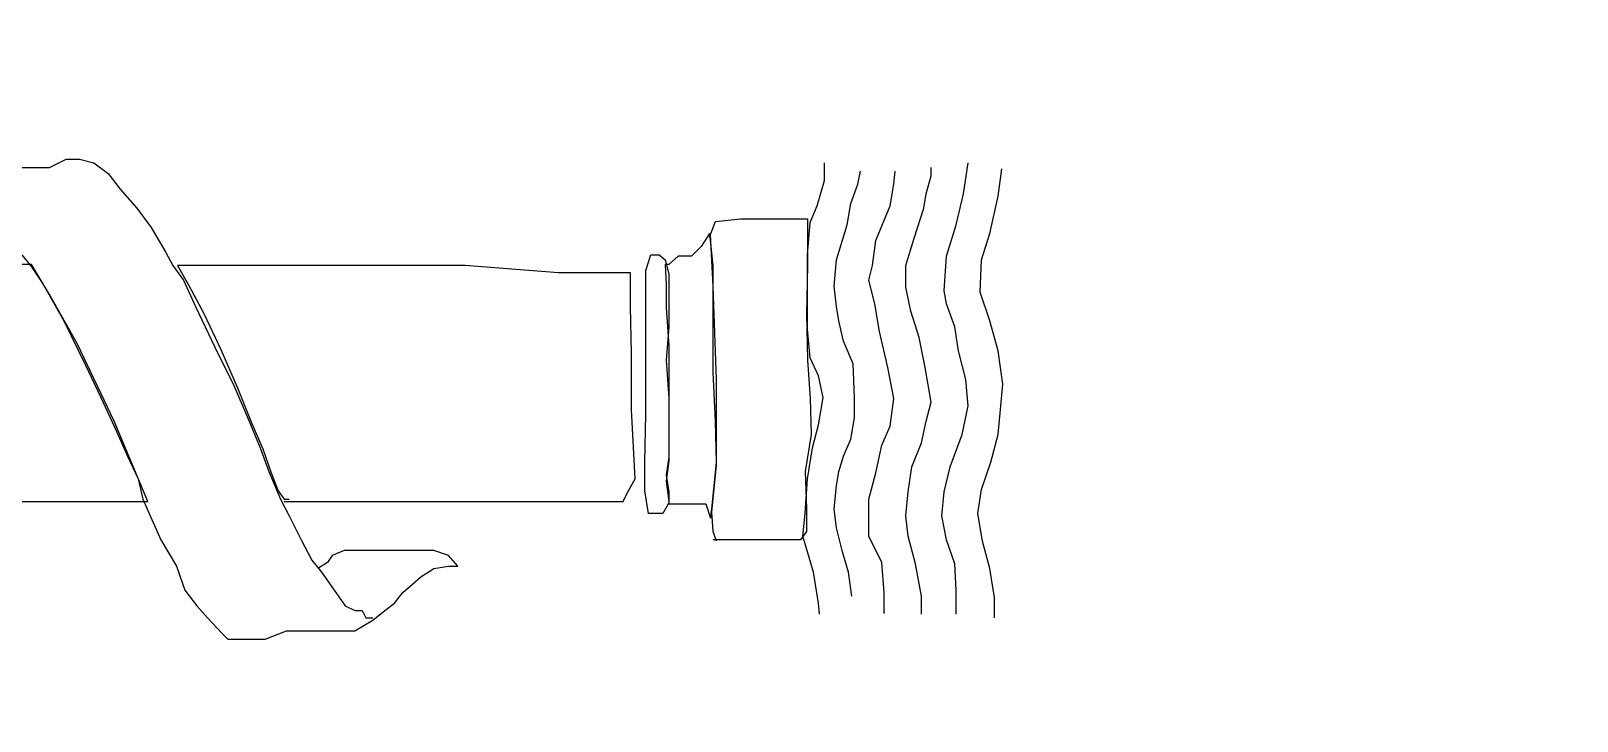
# Model space of a CAD drawing. Extents: x 729854 to 730444, y 4373781 to 4374808.
# Drawn here: x 729892.02 to 729904.92, y 4374630.28 to 4374636.04 of the extents above; entities that cross this region are included whole.
import ezdxf

# ---------------------------------------------------------------- set-up
doc = ezdxf.new("R2010")
doc.units = 0
doc.layers.get('0').update_dxf_attribs({"linetype": 'CONTINUOUS'})

msp = doc.modelspace()

# ---------------------------------------------------------------- linework, layer by layer
at = {"color": 0, "linetype": 'CONTINUOUS'}
for p, q in [((729892.17, 4374634.9), (729892.31, 4374634.97)), ((729892.17, 4374634.9), (729892.31, 4374634.97)), ((729892.31, 4374634.97), (729892.42, 4374634.97)), ((729892.31, 4374634.97), (729892.42, 4374634.97)), ((729892.42, 4374634.97), (729892.54, 4374634.94)), ((729892.42, 4374634.97), (729892.54, 4374634.94)), ((729892.54, 4374634.94), (729892.66, 4374634.85)), ((729892.54, 4374634.94), (729892.66, 4374634.85)), ((729898.64, 4374634.79), (729898.64, 4374634.94)), ((729898.64, 4374634.79), (729898.64, 4374634.94)), ((729899.8, 4374634.68), (729899.84, 4374634.94)), ((729899.8, 4374634.68), (729899.84, 4374634.94)), ((729891.92, 4374634.9), (729892.02, 4374634.9)), ((729891.92, 4374634.9), (729892.02, 4374634.9)), ((729892.02, 4374634.9), (729892.17, 4374634.9)), ((729892.02, 4374634.9), (729892.17, 4374634.9)), ((729892.66, 4374634.85), (729892.76, 4374634.72)), ((729892.66, 4374634.85), (729892.76, 4374634.72)), ((729898.58, 4374634.58), (729898.64, 4374634.79)), ((729898.58, 4374634.58), (729898.64, 4374634.79)), ((729898.92, 4374634.76), (729898.94, 4374634.87)), ((729898.92, 4374634.76), (729898.94, 4374634.87)), ((729899.22, 4374634.76), (729899.23, 4374634.87)), ((729899.22, 4374634.76), (729899.23, 4374634.87)), ((729899.49, 4374634.68), (729899.53, 4374634.83)), ((729899.49, 4374634.68), (729899.53, 4374634.83)), ((729899.53, 4374634.83), (729899.53, 4374634.9)), ((729899.53, 4374634.83), (729899.53, 4374634.9)), ((729900.09, 4374634.66), (729900.12, 4374634.89)), ((729900.09, 4374634.66), (729900.12, 4374634.89)), ((729892.76, 4374634.72), (729892.9, 4374634.56)), ((729892.76, 4374634.72), (729892.9, 4374634.56)), ((729898.86, 4374634.6), (729898.92, 4374634.76)), ((729898.86, 4374634.6), (729898.92, 4374634.76)), ((729899.19, 4374634.58), (729899.22, 4374634.76)), ((729899.19, 4374634.58), (729899.22, 4374634.76)), ((729899.47, 4374634.56), (729899.49, 4374634.68)), ((729899.47, 4374634.56), (729899.49, 4374634.68)), ((729899.74, 4374634.42), (729899.8, 4374634.68)), ((729899.74, 4374634.42), (729899.8, 4374634.68)), ((729900.02, 4374634.35), (729900.09, 4374634.66)), ((729900.02, 4374634.35), (729900.09, 4374634.66)), ((729892.9, 4374634.56), (729893.02, 4374634.4)), ((729892.9, 4374634.56), (729893.02, 4374634.4)), ((729898.52, 4374634.44), (729898.58, 4374634.58)), ((729898.52, 4374634.44), (729898.58, 4374634.58)), ((729898.83, 4374634.42), (729898.86, 4374634.6)), ((729898.83, 4374634.42), (729898.86, 4374634.6)), ((729899.07, 4374634.29), (729899.19, 4374634.58)), ((729899.07, 4374634.29), (729899.19, 4374634.58)), ((729899.39, 4374634.31), (729899.47, 4374634.56)), ((729899.39, 4374634.31), (729899.47, 4374634.56)), ((729893.02, 4374634.4), (729893.14, 4374634.19)), ((729893.02, 4374634.4), (729893.14, 4374634.19)), ((729897.69, 4374634.34), (729897.73, 4374634.45)), ((729897.69, 4374634.34), (729897.73, 4374634.45)), ((729897.73, 4374634.45), (729897.94, 4374634.47)), ((729897.73, 4374634.45), (729897.94, 4374634.47)), ((729897.94, 4374634.47), (729898.25, 4374634.47)), ((729897.94, 4374634.47), (729898.25, 4374634.47)), ((729898.25, 4374634.47), (729898.4, 4374634.47)), ((729898.25, 4374634.47), (729898.4, 4374634.47)), ((729898.4, 4374634.47), (729898.5, 4374634.47)), ((729898.4, 4374634.47), (729898.5, 4374634.47)), ((729898.5, 4374634.47), (729898.5, 4374634.36)), ((729898.5, 4374634.47), (729898.5, 4374634.36)), ((729898.5, 4374634.17), (729898.52, 4374634.44)), ((729898.5, 4374634.17), (729898.52, 4374634.44)), ((729898.74, 4374634.13), (729898.83, 4374634.42)), ((729898.74, 4374634.13), (729898.83, 4374634.42)), ((729899.66, 4374634.16), (729899.74, 4374634.42)), ((729899.66, 4374634.16), (729899.74, 4374634.42)), ((729897.68, 4374634.35), (729897.61, 4374634.24)), ((729897.68, 4374634.35), (729897.61, 4374634.24)), ((729897.69, 4374634.29), (729897.68, 4374634.35)), ((729897.69, 4374634.29), (729897.68, 4374634.35)), ((729897.71, 4374633.91), (729897.69, 4374634.34)), ((729897.71, 4374633.91), (729897.69, 4374634.34)), ((729897.71, 4374634.08), (729897.69, 4374634.29)), ((729897.71, 4374634.08), (729897.69, 4374634.29)), ((729898.5, 4374634.36), (729898.5, 4374634.08)), ((729898.5, 4374634.36), (729898.5, 4374634.08)), ((729899.04, 4374634.08), (729899.07, 4374634.29)), ((729899.04, 4374634.08), (729899.07, 4374634.29)), ((729899.32, 4374634.08), (729899.39, 4374634.31)), ((729899.32, 4374634.08), (729899.39, 4374634.31)), ((729899.95, 4374634.13), (729900.02, 4374634.35)), ((729899.95, 4374634.13), (729900.02, 4374634.35)), ((729891.94, 4374634.17), (729892.02, 4374634.07)), ((729891.94, 4374634.17), (729892.02, 4374634.07)), ((729893.14, 4374634.19), (729893.2, 4374634.08)), ((729893.14, 4374634.19), (729893.2, 4374634.08)), ((729897.15, 4374634.04), (729897.19, 4374634.17)), ((729897.15, 4374634.04), (729897.19, 4374634.17)), ((729897.19, 4374634.17), (729897.26, 4374634.17)), ((729897.19, 4374634.17), (729897.26, 4374634.17)), ((729897.26, 4374634.17), (729897.31, 4374634.13)), ((729897.26, 4374634.17), (729897.31, 4374634.13)), ((729897.42, 4374634.16), (729897.34, 4374634.09)), ((729897.42, 4374634.16), (729897.34, 4374634.09)), ((729897.53, 4374634.16), (729897.42, 4374634.16)), ((729897.53, 4374634.16), (729897.42, 4374634.16)), ((729897.61, 4374634.24), (729897.53, 4374634.16)), ((729897.61, 4374634.24), (729897.53, 4374634.16)), ((729898.5, 4374633.87), (729898.5, 4374634.17)), ((729898.5, 4374633.87), (729898.5, 4374634.17)), ((729899.64, 4374633.87), (729899.66, 4374634.16)), ((729899.64, 4374633.87), (729899.66, 4374634.16)), ((729892.02, 4374634.09), (729891.77, 4374634.09)), ((729892.02, 4374634.09), (729891.77, 4374634.09)), ((729892.17, 4374633.84), (729892.02, 4374634.09)), ((729892.17, 4374633.84), (729892.02, 4374634.09)), ((729892.02, 4374634.07), (729892.12, 4374633.92)), ((729892.02, 4374634.07), (729892.12, 4374633.92)), ((729893.2, 4374634.08), (729893.29, 4374633.96)), ((729893.2, 4374634.08), (729893.29, 4374633.96)), ((729893.29, 4374634.08), (729893.24, 4374634.08)), ((729893.24, 4374634.08), (729893.33, 4374633.92)), ((729893.29, 4374634.08), (729893.24, 4374634.08)), ((729893.24, 4374634.08), (729893.33, 4374633.92)), ((729893.44, 4374634.08), (729893.29, 4374634.08)), ((729893.44, 4374634.08), (729893.29, 4374634.08)), ((729893.82, 4374634.08), (729893.44, 4374634.08)), ((729893.82, 4374634.08), (729893.44, 4374634.08)), ((729894.42, 4374634.08), (729893.82, 4374634.08)), ((729894.42, 4374634.08), (729893.82, 4374634.08)), ((729894.92, 4374634.08), (729894.42, 4374634.08)), ((729894.92, 4374634.08), (729894.42, 4374634.08)), ((729895.64, 4374634.08), (729894.92, 4374634.08)), ((729895.64, 4374634.08), (729894.92, 4374634.08)), ((729896.42, 4374634.02), (729895.64, 4374634.08)), ((729896.42, 4374634.02), (729895.64, 4374634.08)), ((729896.88, 4374634.02), (729896.42, 4374634.02)), ((729896.88, 4374634.02), (729896.42, 4374634.02)), ((729897.02, 4374634.02), (729896.88, 4374634.02)), ((729897.02, 4374634.02), (729896.88, 4374634.02)), ((729897.02, 4374633.96), (729897.02, 4374634.02)), ((729897.02, 4374633.96), (729897.02, 4374634.02)), ((729897.15, 4374633.84), (729897.15, 4374634.04)), ((729897.15, 4374633.84), (729897.15, 4374634.04)), ((729897.31, 4374634.13), (729897.34, 4374634.01)), ((729897.31, 4374634.13), (729897.34, 4374634.01)), ((729897.34, 4374634.09), (729897.31, 4374634.09)), ((729897.31, 4374634.09), (729897.32, 4374633.92)), ((729897.34, 4374634.09), (729897.31, 4374634.09)), ((729897.31, 4374634.09), (729897.32, 4374633.92)), ((729897.34, 4374634.01), (729897.34, 4374633.91)), ((729897.34, 4374634.01), (729897.34, 4374633.91)), ((729897.71, 4374633.73), (729897.71, 4374634.08)), ((729897.71, 4374633.73), (729897.71, 4374634.08)), ((729898.5, 4374634.08), (729898.49, 4374633.68)), ((729898.5, 4374634.08), (729898.49, 4374633.68)), ((729898.72, 4374633.91), (729898.74, 4374634.13)), ((729898.72, 4374633.91), (729898.74, 4374634.13)), ((729899.01, 4374633.96), (729899.04, 4374634.08)), ((729899.01, 4374633.96), (729899.04, 4374634.08)), ((729899.32, 4374633.9), (729899.32, 4374634.08)), ((729899.32, 4374633.9), (729899.32, 4374634.08)), ((729899.94, 4374633.86), (729899.95, 4374634.13)), ((729899.94, 4374633.86), (729899.95, 4374634.13)), ((729892.12, 4374633.92), (729892.29, 4374633.62)), ((729892.12, 4374633.92), (729892.29, 4374633.62)), ((729893.29, 4374633.96), (729893.39, 4374633.74)), ((729893.29, 4374633.96), (729893.39, 4374633.74)), ((729893.33, 4374633.92), (729893.46, 4374633.68)), ((729893.33, 4374633.92), (729893.46, 4374633.68)), ((729897.02, 4374633.74), (729897.02, 4374633.96)), ((729897.02, 4374633.74), (729897.02, 4374633.96)), ((729897.32, 4374633.92), (729897.32, 4374633.73)), ((729897.32, 4374633.92), (729897.32, 4374633.73)), ((729897.34, 4374633.91), (729897.34, 4374633.57)), ((729897.34, 4374633.91), (729897.34, 4374633.57)), ((729897.74, 4374633.13), (729897.71, 4374633.91)), ((729897.74, 4374633.13), (729897.71, 4374633.91)), ((729898.74, 4374633.74), (729898.72, 4374633.91)), ((729898.74, 4374633.74), (729898.72, 4374633.91)), ((729899.06, 4374633.76), (729899.01, 4374633.96)), ((729899.06, 4374633.76), (729899.01, 4374633.96)), ((729899.36, 4374633.7), (729899.32, 4374633.9)), ((729899.36, 4374633.7), (729899.32, 4374633.9)), ((729892.4, 4374633.43), (729892.17, 4374633.84)), ((729892.4, 4374633.43), (729892.17, 4374633.84)), ((729897.15, 4374633.38), (729897.15, 4374633.84)), ((729897.15, 4374633.38), (729897.15, 4374633.84)), ((729898.5, 4374633.55), (729898.5, 4374633.87)), ((729898.5, 4374633.55), (729898.5, 4374633.87)), ((729899.1, 4374633.53), (729899.06, 4374633.76)), ((729899.1, 4374633.53), (729899.06, 4374633.76)), ((729899.66, 4374633.76), (729899.64, 4374633.87)), ((729899.66, 4374633.76), (729899.64, 4374633.87)), ((729899.73, 4374633.57), (729899.66, 4374633.76)), ((729899.73, 4374633.57), (729899.66, 4374633.76)), ((729900.02, 4374633.62), (729899.94, 4374633.86)), ((729900.02, 4374633.62), (729899.94, 4374633.86)), ((729892.29, 4374633.62), (729892.47, 4374633.25)), ((729892.29, 4374633.62), (729892.47, 4374633.25)), ((729893.39, 4374633.74), (729893.55, 4374633.4)), ((729893.39, 4374633.74), (729893.55, 4374633.4)), ((729893.46, 4374633.68), (729893.6, 4374633.38)), ((729893.46, 4374633.68), (729893.6, 4374633.38)), ((729897.03, 4374633.35), (729897.02, 4374633.74)), ((729897.03, 4374633.35), (729897.02, 4374633.74)), ((729897.32, 4374633.73), (729897.34, 4374633.41)), ((729897.32, 4374633.73), (729897.34, 4374633.41)), ((729897.71, 4374633.19), (729897.71, 4374633.73)), ((729897.71, 4374633.19), (729897.71, 4374633.73)), ((729898.49, 4374633.68), (729898.5, 4374633.29)), ((729898.49, 4374633.68), (729898.5, 4374633.29)), ((729898.76, 4374633.62), (729898.74, 4374633.74)), ((729898.76, 4374633.62), (729898.74, 4374633.74)), ((729898.8, 4374633.45), (729898.76, 4374633.62)), ((729898.8, 4374633.45), (729898.76, 4374633.62)), ((729899.43, 4374633.48), (729899.36, 4374633.7)), ((729899.43, 4374633.48), (729899.36, 4374633.7)), ((729900.09, 4374633.37), (729900.02, 4374633.62)), ((729900.09, 4374633.37), (729900.02, 4374633.62)), ((729897.34, 4374633.57), (729897.32, 4374633.29)), ((729897.34, 4374633.57), (729897.32, 4374633.29)), ((729898.52, 4374633.31), (729898.5, 4374633.55)), ((729898.52, 4374633.31), (729898.5, 4374633.55)), ((729899.17, 4374633.23), (729899.1, 4374633.53)), ((729899.17, 4374633.23), (729899.1, 4374633.53)), ((729899.76, 4374633.37), (729899.73, 4374633.57)), ((729899.76, 4374633.37), (729899.73, 4374633.57)), ((729892.71, 4374632.78), (729892.4, 4374633.43)), ((729892.71, 4374632.78), (729892.4, 4374633.43)), ((729893.55, 4374633.4), (729893.71, 4374633.08)), ((729893.55, 4374633.4), (729893.71, 4374633.08)), ((729893.6, 4374633.38), (729893.74, 4374633.06)), ((729893.6, 4374633.38), (729893.74, 4374633.06)), ((729897.15, 4374632.84), (729897.15, 4374633.38)), ((729897.15, 4374632.84), (729897.15, 4374633.38)), ((729897.34, 4374633.41), (729897.34, 4374633.11)), ((729897.34, 4374633.41), (729897.34, 4374633.11)), ((729898.88, 4374633.26), (729898.8, 4374633.45)), ((729898.88, 4374633.26), (729898.8, 4374633.45)), ((729899.48, 4374633.23), (729899.43, 4374633.48)), ((729899.48, 4374633.23), (729899.43, 4374633.48)), ((729899.82, 4374633.13), (729899.76, 4374633.37)), ((729899.82, 4374633.13), (729899.76, 4374633.37)), ((729900.13, 4374633.09), (729900.09, 4374633.37)), ((729900.13, 4374633.09), (729900.09, 4374633.37)), ((729892.47, 4374633.25), (729892.6, 4374632.98)), ((729892.47, 4374633.25), (729892.6, 4374632.98)), ((729897.03, 4374632.88), (729897.03, 4374633.35)), ((729897.03, 4374632.88), (729897.03, 4374633.35)), ((729897.32, 4374633.29), (729897.34, 4374632.97)), ((729897.32, 4374633.29), (729897.34, 4374632.97)), ((729898.5, 4374633.29), (729898.52, 4374632.97)), ((729898.5, 4374633.29), (729898.52, 4374632.97)), ((729898.59, 4374633.16), (729898.52, 4374633.31)), ((729898.59, 4374633.16), (729898.52, 4374633.31)), ((729898.89, 4374632.98), (729898.88, 4374633.26)), ((729898.89, 4374632.98), (729898.88, 4374633.26)), ((729899.22, 4374632.97), (729899.17, 4374633.23)), ((729899.22, 4374632.97), (729899.17, 4374633.23)), ((729899.53, 4374632.94), (729899.48, 4374633.23)), ((729899.53, 4374632.94), (729899.48, 4374633.23)), ((729897.34, 4374633.11), (729897.34, 4374632.75)), ((729897.34, 4374633.11), (729897.34, 4374632.75)), ((729897.73, 4374632.78), (729897.71, 4374633.19)), ((729897.73, 4374632.78), (729897.71, 4374633.19)), ((729897.74, 4374632.41), (729897.74, 4374633.13)), ((729897.74, 4374632.41), (729897.74, 4374633.13)), ((729898.63, 4374632.98), (729898.59, 4374633.16)), ((729898.63, 4374632.98), (729898.59, 4374633.16)), ((729899.84, 4374632.91), (729899.82, 4374633.13)), ((729899.84, 4374632.91), (729899.82, 4374633.13)), ((729892.6, 4374632.98), (729892.71, 4374632.74)), ((729892.6, 4374632.98), (729892.71, 4374632.74)), ((729893.71, 4374633.08), (729893.82, 4374632.82)), ((729893.71, 4374633.08), (729893.82, 4374632.82)), ((729893.74, 4374633.06), (729893.85, 4374632.78)), ((729893.74, 4374633.06), (729893.85, 4374632.78)), ((729897.34, 4374632.97), (729897.34, 4374632.67)), ((729897.34, 4374632.97), (729897.34, 4374632.67)), ((729898.52, 4374632.97), (729898.53, 4374632.67)), ((729898.52, 4374632.97), (729898.53, 4374632.67)), ((729898.59, 4374632.75), (729898.63, 4374632.98)), ((729898.59, 4374632.75), (729898.63, 4374632.98)), ((729898.89, 4374632.81), (729898.89, 4374632.98)), ((729898.89, 4374632.81), (729898.89, 4374632.98)), ((729899.19, 4374632.74), (729899.22, 4374632.97)), ((729899.19, 4374632.74), (729899.22, 4374632.97)), ((729900.11, 4374632.88), (729900.13, 4374633.09)), ((729900.11, 4374632.88), (729900.13, 4374633.09)), ((729897.06, 4374632.3), (729897.03, 4374632.88)), ((729897.06, 4374632.3), (729897.03, 4374632.88)), ((729899.49, 4374632.78), (729899.53, 4374632.94)), ((729899.49, 4374632.78), (729899.53, 4374632.94)), ((729899.79, 4374632.67), (729899.84, 4374632.91)), ((729899.79, 4374632.67), (729899.84, 4374632.91)), ((729900.09, 4374632.67), (729900.11, 4374632.88)), ((729900.09, 4374632.67), (729900.11, 4374632.88)), ((729892.99, 4374632.11), (729892.71, 4374632.78)), ((729892.99, 4374632.11), (729892.71, 4374632.78)), ((729892.71, 4374632.74), (729892.82, 4374632.49)), ((729892.71, 4374632.74), (729892.82, 4374632.49)), ((729893.82, 4374632.82), (729893.93, 4374632.56)), ((729893.82, 4374632.82), (729893.93, 4374632.56)), ((729893.85, 4374632.78), (729893.95, 4374632.55)), ((729893.85, 4374632.78), (729893.95, 4374632.55)), ((729897.14, 4374632.44), (729897.15, 4374632.84)), ((729897.14, 4374632.44), (729897.15, 4374632.84)), ((729897.34, 4374632.75), (729897.34, 4374632.45)), ((729897.34, 4374632.75), (729897.34, 4374632.45)), ((729897.74, 4374632.44), (729897.73, 4374632.78)), ((729897.74, 4374632.44), (729897.73, 4374632.78)), ((729898.54, 4374632.56), (729898.59, 4374632.75)), ((729898.54, 4374632.56), (729898.59, 4374632.75)), ((729898.86, 4374632.63), (729898.89, 4374632.81)), ((729898.86, 4374632.63), (729898.89, 4374632.81)), ((729899.12, 4374632.58), (729899.19, 4374632.74)), ((729899.12, 4374632.58), (729899.19, 4374632.74)), ((729899.45, 4374632.6), (729899.49, 4374632.78)), ((729899.45, 4374632.6), (729899.49, 4374632.78)), ((729897.34, 4374632.67), (729897.34, 4374632.48)), ((729897.34, 4374632.67), (729897.34, 4374632.48)), ((729898.53, 4374632.67), (729898.48, 4374632.36)), ((729898.53, 4374632.67), (729898.48, 4374632.36)), ((729898.8, 4374632.49), (729898.86, 4374632.63)), ((729898.8, 4374632.49), (729898.86, 4374632.63)), ((729899.37, 4374632.4), (729899.45, 4374632.6)), ((729899.37, 4374632.4), (729899.45, 4374632.6)), ((729899.69, 4374632.4), (729899.79, 4374632.67)), ((729899.69, 4374632.4), (729899.79, 4374632.67)), ((729900.03, 4374632.44), (729900.09, 4374632.67)), ((729900.03, 4374632.44), (729900.09, 4374632.67)), ((729892.82, 4374632.49), (729892.91, 4374632.3)), ((729892.82, 4374632.49), (729892.91, 4374632.3)), ((729893.93, 4374632.56), (729894, 4374632.36)), ((729893.93, 4374632.56), (729894, 4374632.36)), ((729893.95, 4374632.55), (729894.02, 4374632.35)), ((729893.95, 4374632.55), (729894.02, 4374632.35)), ((729897.34, 4374632.48), (729897.32, 4374632.33)), ((729897.34, 4374632.48), (729897.32, 4374632.33)), ((729898.5, 4374632.3), (729898.54, 4374632.56)), ((729898.5, 4374632.3), (729898.54, 4374632.56)), ((729898.76, 4374632.36), (729898.8, 4374632.49)), ((729898.76, 4374632.36), (729898.8, 4374632.49)), ((729899.07, 4374632.35), (729899.12, 4374632.58)), ((729899.07, 4374632.35), (729899.12, 4374632.58)), ((729894, 4374632.36), (729894.1, 4374632.13)), ((729894, 4374632.36), (729894.1, 4374632.13)), ((729894.02, 4374632.35), (729894.08, 4374632.2)), ((729894.02, 4374632.35), (729894.08, 4374632.2)), ((729897.14, 4374632.2), (729897.14, 4374632.44)), ((729897.14, 4374632.2), (729897.14, 4374632.44)), ((729897.34, 4374632.45), (729897.32, 4374632.28)), ((729897.34, 4374632.45), (729897.32, 4374632.28)), ((729897.32, 4374632.33), (729897.34, 4374632.19)), ((729897.32, 4374632.33), (729897.34, 4374632.19)), ((729897.7, 4374632.05), (729897.74, 4374632.44)), ((729897.7, 4374632.05), (729897.74, 4374632.44)), ((729897.7, 4374632.02), (729897.74, 4374632.41)), ((729897.7, 4374632.02), (729897.74, 4374632.41)), ((729898.48, 4374632.36), (729898.49, 4374632.05)), ((729898.48, 4374632.36), (729898.49, 4374632.05)), ((729898.74, 4374632.24), (729898.76, 4374632.36)), ((729898.74, 4374632.24), (729898.76, 4374632.36)), ((729899.01, 4374632.13), (729899.07, 4374632.35)), ((729899.01, 4374632.13), (729899.07, 4374632.35)), ((729899.34, 4374632.19), (729899.37, 4374632.4)), ((729899.34, 4374632.19), (729899.37, 4374632.4)), ((729899.64, 4374632.19), (729899.69, 4374632.4)), ((729899.64, 4374632.19), (729899.69, 4374632.4)), ((729899.95, 4374632.21), (729900.03, 4374632.44)), ((729899.95, 4374632.21), (729900.03, 4374632.44)), ((729892.91, 4374632.3), (729892.95, 4374632.13)), ((729892.91, 4374632.3), (729892.95, 4374632.13)), ((729894.08, 4374632.2), (729894.13, 4374632.13)), ((729894.08, 4374632.2), (729894.13, 4374632.13)), ((729897, 4374632.19), (729897.06, 4374632.3)), ((729897, 4374632.19), (729897.06, 4374632.3)), ((729897.17, 4374632.01), (729897.14, 4374632.2)), ((729897.17, 4374632.01), (729897.14, 4374632.2)), ((729897.32, 4374632.28), (729897.34, 4374632.11)), ((729897.32, 4374632.28), (729897.34, 4374632.11)), ((729898.48, 4374632.01), (729898.5, 4374632.3)), ((729898.48, 4374632.01), (729898.5, 4374632.3)), ((729898.72, 4374632.05), (729898.74, 4374632.24)), ((729898.72, 4374632.05), (729898.74, 4374632.24)), ((729899.92, 4374632.01), (729899.95, 4374632.21)), ((729899.92, 4374632.01), (729899.95, 4374632.21)), ((729891.83, 4374632.11), (729892.63, 4374632.11)), ((729891.83, 4374632.11), (729892.63, 4374632.11)), ((729892.63, 4374632.11), (729892.99, 4374632.11)), ((729892.63, 4374632.11), (729892.99, 4374632.11)), ((729892.95, 4374632.13), (729893.1, 4374631.79)), ((729892.95, 4374632.13), (729893.1, 4374631.79)), ((729894.1, 4374632.13), (729894.17, 4374631.99)), ((729894.1, 4374632.13), (729894.17, 4374631.99)), ((729894.13, 4374632.13), (729894.17, 4374632.13)), ((729894.13, 4374632.13), (729894.17, 4374632.13)), ((729894.13, 4374632.11), (729894.73, 4374632.11)), ((729894.13, 4374632.11), (729894.73, 4374632.11)), ((729894.73, 4374632.11), (729895.73, 4374632.11)), ((729894.73, 4374632.11), (729895.73, 4374632.11)), ((729895.73, 4374632.11), (729896.47, 4374632.11)), ((729895.73, 4374632.11), (729896.47, 4374632.11)), ((729896.47, 4374632.11), (729896.96, 4374632.11)), ((729896.47, 4374632.11), (729896.96, 4374632.11)), ((729896.96, 4374632.11), (729897, 4374632.19)), ((729896.96, 4374632.11), (729897, 4374632.19)), ((729897.34, 4374632.1), (729897.29, 4374632.01)), ((729897.34, 4374632.1), (729897.29, 4374632.01)), ((729897.34, 4374632.19), (729897.34, 4374632.1)), ((729897.34, 4374632.19), (729897.34, 4374632.1)), ((729897.34, 4374632.09), (729897.42, 4374632.09)), ((729897.34, 4374632.09), (729897.42, 4374632.09)), ((729897.42, 4374632.09), (729897.5, 4374632.09)), ((729897.42, 4374632.09), (729897.5, 4374632.09)), ((729897.5, 4374632.09), (729897.6, 4374632.09)), ((729897.5, 4374632.09), (729897.6, 4374632.09)), ((729897.6, 4374632.09), (729897.65, 4374632.09)), ((729897.6, 4374632.09), (729897.65, 4374632.09)), ((729897.65, 4374632.09), (729897.69, 4374631.97)), ((729897.65, 4374632.09), (729897.69, 4374631.97)), ((729899.01, 4374631.82), (729899.01, 4374632.13)), ((729899.01, 4374631.82), (729899.01, 4374632.13)), ((729899.32, 4374631.99), (729899.34, 4374632.19)), ((729899.32, 4374631.99), (729899.34, 4374632.19)), ((729899.62, 4374631.99), (729899.64, 4374632.19)), ((729899.62, 4374631.99), (729899.64, 4374632.19)), ((729894.17, 4374631.99), (729894.27, 4374631.79)), ((729894.17, 4374631.99), (729894.27, 4374631.79)), ((729897.25, 4374632.01), (729897.17, 4374632.01)), ((729897.25, 4374632.01), (729897.17, 4374632.01)), ((729897.29, 4374632.01), (729897.25, 4374632.01)), ((729897.29, 4374632.01), (729897.25, 4374632.01)), ((729897.69, 4374631.97), (729897.7, 4374632.05)), ((729897.69, 4374631.97), (729897.7, 4374632.05)), ((729897.71, 4374631.86), (729897.7, 4374632.02)), ((729897.71, 4374631.86), (729897.7, 4374632.02)), ((729898.46, 4374631.82), (729898.48, 4374632.01)), ((729898.46, 4374631.82), (729898.48, 4374632.01)), ((729898.49, 4374632.05), (729898.49, 4374631.86)), ((729898.49, 4374632.05), (729898.49, 4374631.86)), ((729898.74, 4374631.89), (729898.72, 4374632.05)), ((729898.74, 4374631.89), (729898.72, 4374632.05)), ((729899.34, 4374631.82), (729899.32, 4374631.99)), ((729899.34, 4374631.82), (729899.32, 4374631.99)), ((729899.66, 4374631.79), (729899.62, 4374631.99)), ((729899.66, 4374631.79), (729899.62, 4374631.99)), ((729899.96, 4374631.78), (729899.92, 4374632.01)), ((729899.96, 4374631.78), (729899.92, 4374632.01)), ((729897.74, 4374631.78), (729897.71, 4374631.86)), ((729897.74, 4374631.78), (729897.71, 4374631.86)), ((729898.49, 4374631.86), (729898.44, 4374631.79)), ((729898.49, 4374631.86), (729898.44, 4374631.79)), ((729898.5, 4374631.69), (729898.46, 4374631.82)), ((729898.5, 4374631.69), (729898.46, 4374631.82)), ((729898.79, 4374631.69), (729898.74, 4374631.89)), ((729898.79, 4374631.69), (729898.74, 4374631.89)), ((729899.12, 4374631.6), (729899.01, 4374631.82)), ((729899.12, 4374631.6), (729899.01, 4374631.82)), ((729899.4, 4374631.59), (729899.34, 4374631.82)), ((729899.4, 4374631.59), (729899.34, 4374631.82)), ((729893.1, 4374631.79), (729893.23, 4374631.57)), ((729893.1, 4374631.79), (729893.23, 4374631.57)), ((729894.27, 4374631.79), (729894.36, 4374631.62)), ((729894.27, 4374631.79), (729894.36, 4374631.62)), ((729894.63, 4374631.7), (729894.53, 4374631.66)), ((729894.63, 4374631.7), (729894.53, 4374631.66)), ((729894.73, 4374631.7), (729894.63, 4374631.7)), ((729894.73, 4374631.7), (729894.63, 4374631.7)), ((729894.9, 4374631.7), (729894.73, 4374631.7)), ((729894.9, 4374631.7), (729894.73, 4374631.7)), ((729895.01, 4374631.7), (729894.9, 4374631.7)), ((729895.01, 4374631.7), (729894.9, 4374631.7)), ((729895.16, 4374631.7), (729895.01, 4374631.7)), ((729895.16, 4374631.7), (729895.01, 4374631.7)), ((729895.28, 4374631.7), (729895.16, 4374631.7)), ((729895.28, 4374631.7), (729895.16, 4374631.7)), ((729895.38, 4374631.7), (729895.28, 4374631.7)), ((729895.38, 4374631.7), (729895.28, 4374631.7)), ((729895.5, 4374631.66), (729895.38, 4374631.7)), ((729895.5, 4374631.66), (729895.38, 4374631.7)), ((729897.77, 4374631.79), (729897.71, 4374631.79)), ((729897.77, 4374631.79), (729897.71, 4374631.79)), ((729897.9, 4374631.79), (729897.77, 4374631.79)), ((729897.9, 4374631.79), (729897.77, 4374631.79)), ((729898.1, 4374631.79), (729897.9, 4374631.79)), ((729898.1, 4374631.79), (729897.9, 4374631.79)), ((729898.35, 4374631.79), (729898.1, 4374631.79)), ((729898.35, 4374631.79), (729898.1, 4374631.79)), ((729898.44, 4374631.79), (729898.35, 4374631.79)), ((729898.44, 4374631.79), (729898.35, 4374631.79)), ((729898.55, 4374631.52), (729898.5, 4374631.69)), ((729898.55, 4374631.52), (729898.5, 4374631.69)), ((729898.84, 4374631.52), (729898.79, 4374631.69)), ((729898.84, 4374631.52), (729898.79, 4374631.69)), ((729899.73, 4374631.59), (729899.66, 4374631.79)), ((729899.73, 4374631.59), (729899.66, 4374631.79)), ((729900.02, 4374631.55), (729899.96, 4374631.78)), ((729900.02, 4374631.55), (729899.96, 4374631.78)), ((729893.23, 4374631.57), (729893.3, 4374631.37)), ((729893.23, 4374631.57), (729893.3, 4374631.37)), ((729894.36, 4374631.62), (729894.44, 4374631.52)), ((729894.36, 4374631.62), (729894.44, 4374631.52)), ((729894.49, 4374631.6), (729894.41, 4374631.55)), ((729894.49, 4374631.6), (729894.41, 4374631.55)), ((729894.53, 4374631.66), (729894.49, 4374631.6)), ((729894.53, 4374631.66), (729894.49, 4374631.6)), ((729895.27, 4374631.48), (729895.38, 4374631.55)), ((729895.27, 4374631.48), (729895.38, 4374631.55)), ((729895.38, 4374631.55), (729895.5, 4374631.57)), ((729895.38, 4374631.55), (729895.5, 4374631.57)), ((729895.58, 4374631.57), (729895.5, 4374631.66)), ((729895.58, 4374631.57), (729895.5, 4374631.66)), ((729895.5, 4374631.57), (729895.58, 4374631.57)), ((729895.5, 4374631.57), (729895.58, 4374631.57)), ((729899.14, 4374631.35), (729899.12, 4374631.6)), ((729899.14, 4374631.35), (729899.12, 4374631.6)), ((729899.45, 4374631.32), (729899.4, 4374631.59)), ((729899.45, 4374631.32), (729899.4, 4374631.59)), ((729899.74, 4374631.37), (729899.73, 4374631.59)), ((729899.74, 4374631.37), (729899.73, 4374631.59)), ((729900.06, 4374631.31), (729900.02, 4374631.55)), ((729900.06, 4374631.31), (729900.02, 4374631.55)), ((729894.44, 4374631.52), (729894.56, 4374631.35)), ((729894.44, 4374631.52), (729894.56, 4374631.35)), ((729895.2, 4374631.42), (729895.27, 4374631.48)), ((729895.2, 4374631.42), (729895.27, 4374631.48)), ((729898.59, 4374631.26), (729898.55, 4374631.52)), ((729898.59, 4374631.26), (729898.55, 4374631.52)), ((729898.87, 4374631.32), (729898.84, 4374631.52)), ((729898.87, 4374631.32), (729898.84, 4374631.52)), ((729893.3, 4374631.37), (729893.4, 4374631.24)), ((729893.3, 4374631.37), (729893.4, 4374631.24)), ((729894.56, 4374631.35), (729894.64, 4374631.24)), ((729894.56, 4374631.35), (729894.64, 4374631.24)), ((729895.05, 4374631.26), (729895.12, 4374631.35)), ((729895.05, 4374631.26), (729895.12, 4374631.35)), ((729895.12, 4374631.35), (729895.2, 4374631.42)), ((729895.12, 4374631.35), (729895.2, 4374631.42)), ((729899.14, 4374631.18), (729899.14, 4374631.35)), ((729899.14, 4374631.18), (729899.14, 4374631.35)), ((729899.45, 4374631.17), (729899.45, 4374631.32)), ((729899.45, 4374631.17), (729899.45, 4374631.32)), ((729899.74, 4374631.17), (729899.74, 4374631.37)), ((729899.74, 4374631.17), (729899.74, 4374631.37)), ((729900.06, 4374631.14), (729900.06, 4374631.31)), ((729900.06, 4374631.14), (729900.06, 4374631.31)), ((729893.4, 4374631.24), (729893.49, 4374631.14)), ((729893.4, 4374631.24), (729893.49, 4374631.14)), ((729894.64, 4374631.24), (729894.72, 4374631.2)), ((729894.64, 4374631.24), (729894.72, 4374631.2)), ((729894.72, 4374631.2), (729894.78, 4374631.2)), ((729894.72, 4374631.2), (729894.78, 4374631.2)), ((729894.78, 4374631.2), (729894.81, 4374631.14)), ((729894.78, 4374631.2), (729894.81, 4374631.14)), ((729894.87, 4374631.12), (729894.97, 4374631.2)), ((729894.87, 4374631.12), (729894.97, 4374631.2)), ((729894.97, 4374631.2), (729895.05, 4374631.26)), ((729894.97, 4374631.2), (729895.05, 4374631.26)), ((729898.6, 4374631.17), (729898.59, 4374631.26)), ((729898.6, 4374631.17), (729898.59, 4374631.26)), ((729893.49, 4374631.14), (729893.61, 4374631.01)), ((729893.49, 4374631.14), (729893.61, 4374631.01)), ((729894.72, 4374631.03), (729894.87, 4374631.12)), ((729894.72, 4374631.03), (729894.87, 4374631.12)), ((729894.81, 4374631.14), (729894.87, 4374631.14)), ((729894.81, 4374631.14), (729894.87, 4374631.14)), ((729893.61, 4374631.01), (729893.66, 4374630.96)), ((729893.61, 4374631.01), (729893.66, 4374630.96)), ((729893.66, 4374630.96), (729893.77, 4374630.96)), ((729893.66, 4374630.96), (729893.77, 4374630.96)), ((729893.77, 4374630.96), (729893.86, 4374630.96)), ((729893.77, 4374630.96), (729893.86, 4374630.96)), ((729893.86, 4374630.96), (729893.97, 4374630.96)), ((729893.86, 4374630.96), (729893.97, 4374630.96)), ((729893.97, 4374630.96), (729894.15, 4374631.03)), ((729893.97, 4374630.96), (729894.15, 4374631.03)), ((729894.15, 4374631.03), (729894.33, 4374631.03)), ((729894.15, 4374631.03), (729894.33, 4374631.03)), ((729894.33, 4374631.03), (729894.48, 4374631.03)), ((729894.33, 4374631.03), (729894.48, 4374631.03)), ((729894.48, 4374631.03), (729894.59, 4374631.03)), ((729894.48, 4374631.03), (729894.59, 4374631.03)), ((729894.59, 4374631.03), (729894.64, 4374631.03)), ((729894.59, 4374631.03), (729894.64, 4374631.03)), ((729894.64, 4374631.03), (729894.72, 4374631.03)), ((729894.64, 4374631.03), (729894.72, 4374631.03))]:
    msp.add_line(p, q, dxfattribs=at)
msp.add_point((729899.14, 4374631.18), dxfattribs=at)
msp.add_point((729899.14, 4374631.18), dxfattribs=at)

# ---------------------------------------------------------------- meshes
mesh = msp.add_polyface(dxfattribs=at)
corners = [(730162.5, 4373781), (729854.5, 4374807.5), (730444, 4373781), (730444, 4374807.5), (729854.5, 4373781)]
mesh.append_faces([[corners[k] for k in face] for face in [(0, 1, 4), (1, 0, 2, 3)]], dxfattribs={"vtx0": -1, "color": 0})
mesh = msp.add_polyface(dxfattribs=at)
corners = [(730145.58, 4374621), (730145.58, 4374801.5), (729864.5, 4374801.5), (729864.5, 4374621)]
mesh.append_faces([[corners[k] for k in face] for face in [(0, 1, 2, 3)]], dxfattribs={"color": 0})

doc.saveas('drawing.dxf')
